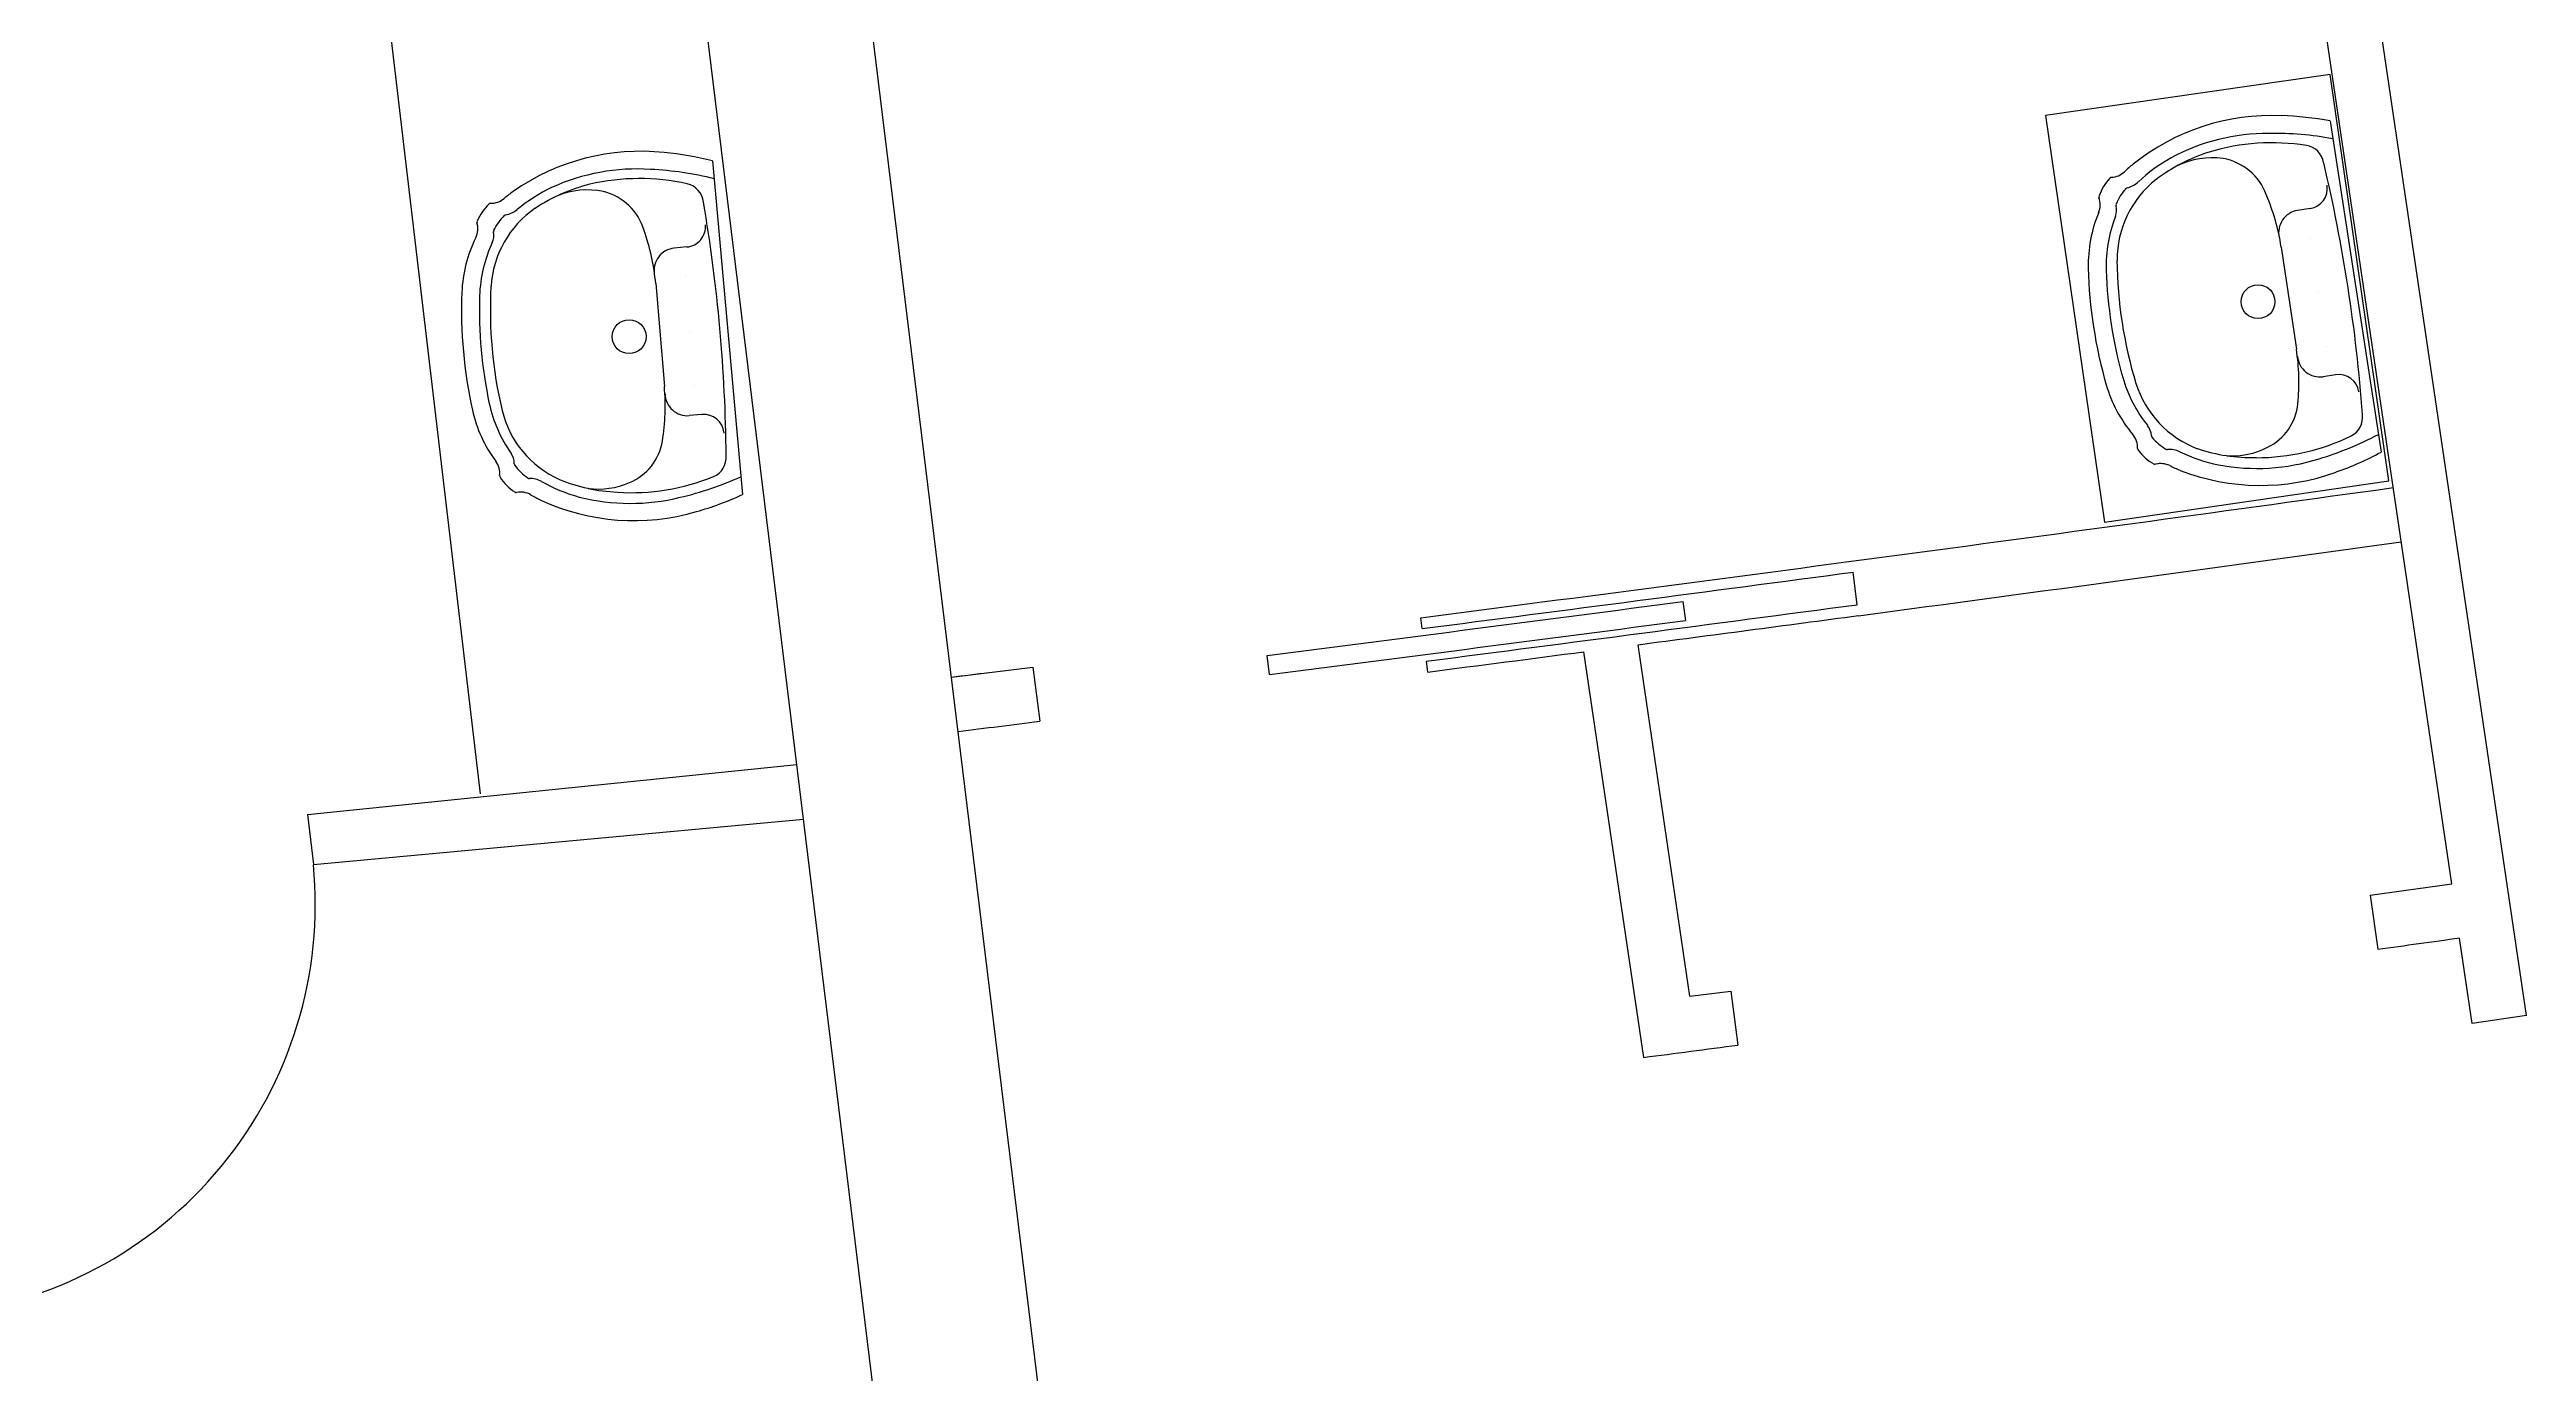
# Model space of a CAD drawing. Header units: inches. Extents: x 343 to 3010, y 5135 to 6248.
# Drawn here: x 1426.3 to 1607.2, y 5410 to 5506.7 of the extents above; entities that cross this region are included whole.
import ezdxf

# ---------------------------------------------------------------- set-up
doc = ezdxf.new("R2010")
doc.units = ezdxf.units.IN
doc.header["$LTSCALE"] = 10
doc.header["$MEASUREMENT"] = 0
doc.layers.add('app-u4', color=7, linetype='Continuous')
doc.layers.add('app-u5', color=7, linetype='Continuous')
doc.styles.get("Standard").update_dxf_attribs({"font": 'arial.ttf'})

# ---------------------------------------------------------------- blocks, each defined once
blk = doc.blocks.new('A$C4AFF0712')
for p, q in [((1.24, 19.36), (25.71, 19.36)), ((7.33, 16.94), (7.33, 16.01)), ((9.48, 16.61), (9.48, 16.61)), ((13.48, 16.61), (13.48, 16.61)), ((17.48, 16.61), (17.48, 16.61)), ((19.62, 16.94), (19.62, 16.01)), ((9.79, 14.43), (17.34, 14.39))]:
    blk.add_line(p, q)
blk.add_circle((13.48, 12.15), 1.24)
for centre, radius, start, end in [((23.76, 11.43), 23.88, 160.6048, 169.1959), ((25.13, 11.5), 23.91, 160.7878, 172.0419), ((4.17, 16.94), 1.49, 90, 162.9562), ((13.48, -97.37), 116.18, 85.407, 94.593), ((5.84, 16.94), 1.49, 360, 90), ((21.11, 16.94), 1.49, 90, 180), ((22.78, 16.94), 1.49, 17.0438, 90), ((1.82, 11.5), 23.91, 7.9581, 19.2122), ((3.19, 11.43), 23.88, 10.8041, 19.3952), ((17.93, 12.5), 15.95, 162.191, 187.9914), ((8.99, 12.71), 15.92, 351.2159, 17.0438), ((16.22, 12.75), 16.22, 168.7744, 209.9398), ((16.36, 12.49), 15.09, 171.1616, 199.4009), ((8.97, 16.03), 1.64, 180.6768, 273.5654), ((17.98, 16.03), 1.64, 266.4346, 359.3232), ((10.74, 12.75), 16.22, 330.0602, 11.2256), ((10.59, 12.49), 15.09, 340.5991, 8.8384), ((6.65, 9.9), 4.11, 101.3196, 161.2392), ((9.79, -1.49), 15.92, 90.0001, 104.3615), ((17.34, -1.53), 15.92, 75.6385, 89.9999), ((20.3, 10.04), 3.98, 17.3386, 75.6385), ((8.26, 9.55), 5.75, 163.0949, 197.6051), ((18.65, 9.41), 5.74, 347.6871, 18.363), ((14.46, 12.14), 12.46, 188.5791, 208.7179), ((12.52, 11.84), 12.29, 332.4302, 352.7082), ((13.32, 11.64), 11.94, 200.4043, 214.722), ((13.63, 11.64), 11.94, 325.278, 339.5957), ((10.03, 9.81), 7.46, 209.3623, 261.534), ((16.92, 9.81), 7.46, 278.466, 330.6377), ((12.43, 10.75), 11.94, 210.6503, 214.7065), ((1.39, 3.1), 1.49, 354.2223, 34.7061), ((2.07, 3.84), 1.74, 4.0903, 34.722), ((4, 3.98), 0.187, 184.0903, 219.4854), ((6.92, 6.39), 3.98, 219.4854, 238.7545), ((20.03, 6.39), 3.98, 301.2455, 320.5146), ((22.96, 3.98), 0.187, 320.5146, 355.9097), ((24.88, 3.84), 1.74, 145.278, 175.9097), ((25.56, 3.1), 1.49, 145.1148, 185.7777), ((25.56, 3.1), 1.49, 151.8415, 185.7777), ((14.52, 10.75), 11.94, 325.2935, 329.3501), ((3.06, 2.93), 0.187, 174.2223, 219.3994), ((5.99, 5.34), 3.98, 219.3994, 241.326), ((4.17, 2.01), 0.187, 241.326, 281.2542), ((4.5, 0.36), 1.49, 58.587, 101.2542), ((4.96, 3.15), 0.187, 238.7545, 276.5937), ((5.12, 1.73), 1.24, 59.8171, 96.5937), ((10.75, 11.41), 9.95, 239.8171, 262.8404), ((13.48, 33.97), 31.87, 261.8073, 278.1927), ((16.2, 11.41), 9.95, 277.1596, 300.1829), ((21.83, 1.73), 1.24, 83.4063, 120.1829), ((22.45, 0.36), 1.49, 78.7458, 121.413), ((22, 3.15), 0.187, 263.4063, 301.2455), ((22.78, 2.01), 0.187, 258.7458, 298.674), ((20.96, 5.34), 3.98, 298.674, 320.6006), ((20.96, 5.34), 3.98, 298.674, 320.6006), ((23.89, 2.93), 0.187, 320.6006, 5.7777), ((23.89, 2.93), 0.187, 320.6006, 5.7777), ((10.46, 10.13), 9.95, 238.587, 262.4748), ((13.48, 34.11), 34.12, 262.7316, 277.2684), ((13.48, 34.35), 33.05, 263.1053, 276.8948), ((16.49, 10.13), 9.95, 277.5252, 301.413)]:
    blk.add_arc(centre, radius, start, end)
at = {"color": 7, "flags": 8}
for tag in ['MATERIAL', 'PRODUCT', 'TRADENAME', 'MODELNUMBER']:
    blk.add_attdef(tag, (13.48, 19.36), '', height=0.001, dxfattribs=at)

msp = doc.modelspace()

# ---------------------------------------------------------------- linework, layer by layer
for p, q in [((1507.14, 5338.63), (1470.73, 5635.68)), ((1495.23, 5337.21), (1458.74, 5634.91)), ((1601.76, 5445.77), (1583.18, 5571.76)), ((1607.22, 5436.14), (1587.14, 5572.34)), ((1450.69, 5511.99), (1457.72, 5452.35)), ((1558.32, 5466.15), (1558.03, 5468.54)), ((1526.54, 5464.41), (1526.44, 5465.2)), ((1545.8, 5465), (1545.61, 5466.39)), ((1546.11, 5437.56), (1542.32, 5463.23)), ((1492.16, 5460.86), (1498.11, 5461.6)), ((1498.11, 5461.6), (1498.61, 5457.64)), ((1515.38, 5461.06), (1515.21, 5462.45)), ((1526.95, 5461.24), (1526.85, 5462.03)), ((1542.73, 5433.08), (1538.36, 5462.71)), ((1445.1, 5450.83), (1480.85, 5454.48)), ((1445.1, 5450.83), (1445.54, 5447.17)), ((1445.54, 5447.17), (1481.34, 5450.48)), ((1595.81, 5444.95), (1601.76, 5445.77)), ((1595.81, 5444.95), (1596.36, 5440.99)), ((1603.26, 5435.56), (1602.34, 5441.81)), ((1603.26, 5435.56), (1602.39, 5441.49)), ((1546.11, 5437.56), (1549.09, 5437.92)), ((1549.09, 5437.92), (1549.61, 5433.98)), ((1607.22, 5436.14), (1603.26, 5435.56))]:
    msp.add_line(p, q)
for radius, start, end in [(7454.12, 277.345658, 277.896653), (7458.13, 277.589535, 277.896917), (7454.92, 277.345658, 277.589729), (7455.42, 277.257395, 277.492973), (7456.82, 277.257345, 277.492973), (7457.32, 277.345658, 277.589535), (7458.12, 277.464752, 277.589535), (7458.12, 277.345658, 277.434018), (7454.12, 277.08007, 277.101103), (7458.12, 277.08002, 277.12618), (7487.37, 277.852637, 277.898837), (7488.07, 277.437836, 277.490921)]:
    msp.add_arc((573.39, 12858.15), radius, start, end)
at = {"color": 7}
msp.add_arc((1415.56, 5444.28), 30.12, 275.4978, 5.4978, dxfattribs=at)
at = {"layer": 'app-u4'}
for p, q in [((1592.87, 5504.9), (1572.09, 5501.89)), ((1597.17, 5475.21), (1592.87, 5504.9)), ((1572.09, 5501.89), (1576.39, 5472.2)), ((1576.39, 5472.2), (1597.17, 5475.21))]:
    msp.add_line(p, q, dxfattribs=at)

# ---------------------------------------------------------------- block references
at = {"layer": 'app-u4', "color": 7, "rotation": 278.7499999999999}
msp.add_blockref('A$C4AFF0712', (1573.55, 5499.77), dxfattribs=at).add_auto_attribs({'MATERIAL': 'VITREOUS CHINA', 'PRODUCT': 'LAVATORY', 'TRADENAME': 'PORTRAIT', 'MODELNUMBER': 'K-2221-8'})
at = {"layer": 'app-u5', "rotation": 275.1245817669911}
msp.add_blockref('A$C4AFF0712', (1455.3, 5498.08), dxfattribs=at).add_auto_attribs({'MATERIAL': 'VITREOUS CHINA', 'PRODUCT': 'LAVATORY', 'TRADENAME': 'PORTRAIT', 'MODELNUMBER': 'K-2221-8'})

doc.saveas('drawing.dxf')
